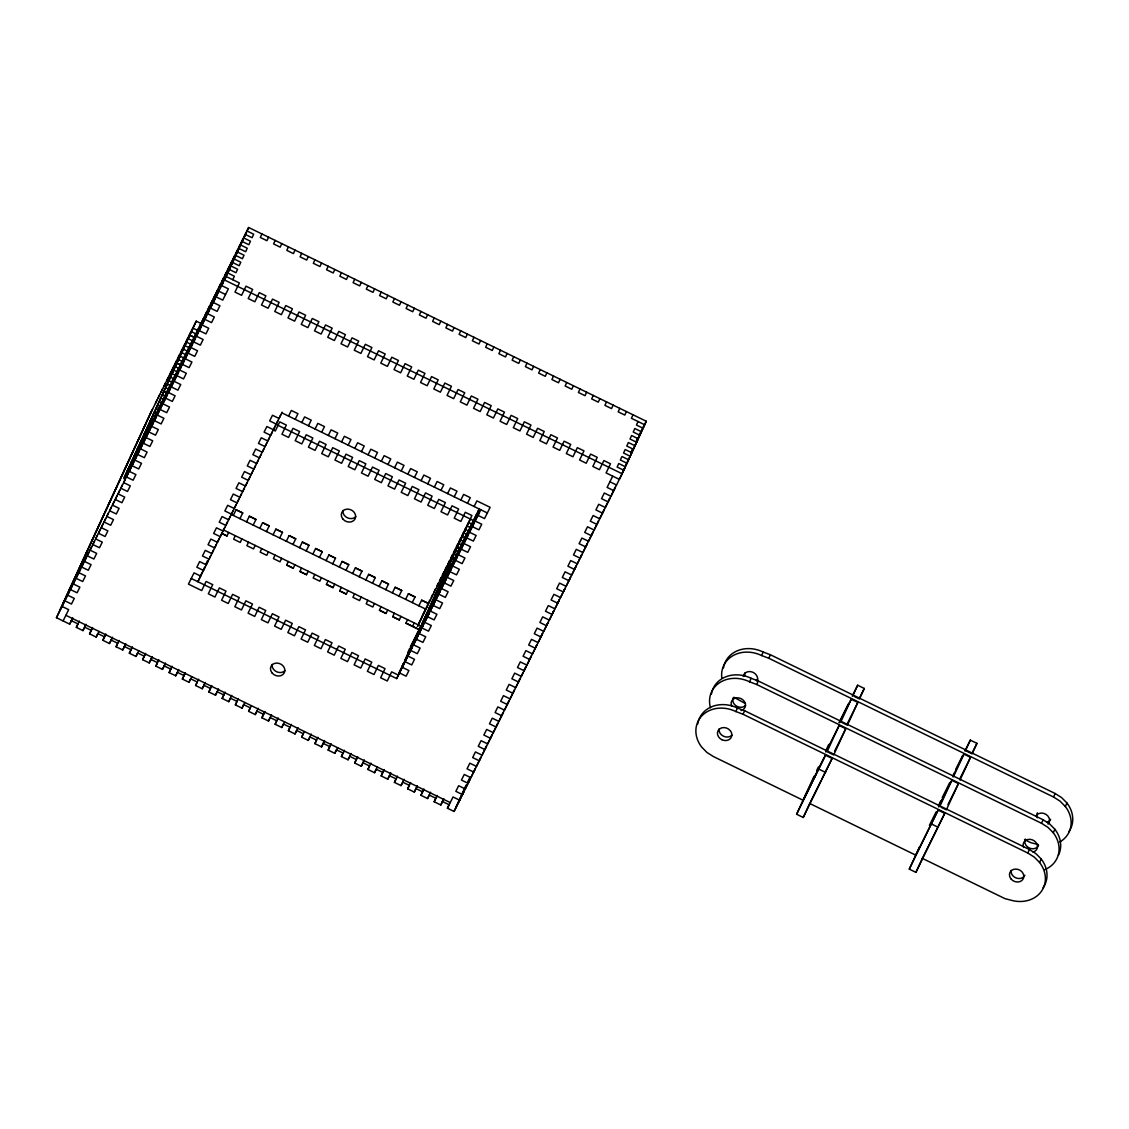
<?xml version="1.0" encoding="UTF-8"?>
<svg xmlns="http://www.w3.org/2000/svg" width="1129" height="1129" viewBox="0 0 1129 1129"><rect width="100%" height="100%" fill="white"/><g stroke="black" fill="none" stroke-linecap="round" stroke-linejoin="round"><path stroke-width="1.5" d="M72.51 618.537L69.702 624.154L56.45 617.704L151.427 411.224M60.867 608.573L62.476 605.073M65.694 598.074L59.668 610.704M68.911 591.074L62.885 603.705M72.129 584.074L66.103 596.705M75.347 577.074L69.321 589.705M78.564 570.074L72.552 582.705M81.782 563.075L75.77 575.705M85 556.075L78.988 568.706M88.231 549.075L82.205 561.706M91.449 542.075L85.423 554.706M94.667 535.075L88.641 547.706M97.884 528.076L91.858 540.706M101.102 521.076L95.076 533.707M104.32 514.076L98.308 526.707M107.537 507.076L101.525 519.707M110.755 500.076L104.743 512.707M113.987 493.077L107.961 505.707M117.204 486.077L111.178 498.708M120.422 479.077L114.396 491.708M123.64 472.077L117.614 484.708M126.857 465.077L120.831 477.708M130.075 458.078L124.063 470.708M133.293 451.092L127.281 463.709M136.51 444.092L130.498 456.709M139.742 437.092L133.716 449.709M142.96 430.093L136.934 442.709M146.177 423.093L140.151 435.709M149.395 416.093L143.369 428.71M152.613 409.093L146.587 421.71M63.661 602.942L62.053 606.442L68.686 609.674L63.083 620.936M155.421 403.462L157.03 399.962M66.47 597.312L64.847 600.811L71.48 604.043L74.288 598.412L67.655 595.181L69.264 591.681M158.215 397.831L159.824 394.331M72.073 586.064L70.45 589.564L77.082 592.781L79.891 587.165L73.258 583.933L74.867 580.433M161.024 392.2L162.632 388.701M163.818 386.57L165.427 383.07M166.626 380.953L168.235 377.453M77.675 574.802L76.052 578.302L82.685 581.534L85.494 575.903L78.861 572.671L80.469 569.171M169.421 375.322L171.029 371.822M172.215 369.691L173.838 366.191M83.264 563.54L81.655 567.04L88.288 570.272L91.082 564.641L84.463 561.423L86.072 557.924M175.023 364.06L176.632 360.56M177.817 358.429L179.44 354.929M88.866 552.293L87.258 555.793L93.89 559.024L96.685 553.393L90.066 550.162L91.675 546.662M180.626 352.798L182.235 349.298M183.42 347.182L185.043 343.682M94.469 541.031L92.86 544.531L99.493 547.763L102.287 542.132L95.669 538.9L97.277 535.4M186.229 341.551L187.837 338.051M189.023 335.92L190.646 332.42M100.072 529.769L98.463 533.269L105.096 536.501L107.89 530.87L101.271 527.652L102.88 524.152M201.541 323.741L196.234 321.158L123.809 478.654L248.662 227.493L646.282 421.258L622.135 473.743L454.07 811.455L447.437 808.223L449.046 804.723L442.427 801.491L443.824 798.683M105.674 518.521L104.066 522.021L110.698 525.253L113.493 519.622L106.874 516.39L108.483 512.891M126.603 473.023L128.212 469.523M129.412 467.392L131.02 463.892M111.277 507.26L109.668 510.76L116.301 513.991L119.095 508.36L112.477 505.129L114.085 501.629M132.206 461.761L133.815 458.261M135.014 456.13L136.623 452.63M116.88 495.998L115.271 499.498L121.904 502.73L124.698 497.099L118.079 493.881L119.688 490.381M137.809 450.513L139.417 447.013M140.617 444.882L142.226 441.383M122.482 484.75L120.874 488.25L127.506 491.482L130.301 485.851L123.682 482.619L125.291 479.119M143.411 439.252L145.02 435.752M146.22 433.621L147.828 430.121M128.085 473.488L126.476 476.988L133.109 480.22L135.903 474.589L129.285 471.357L130.893 467.858M149.014 427.99L150.623 424.49M133.688 462.227L132.079 465.727L138.712 468.958L141.506 463.327L134.887 460.11L136.496 456.61M151.822 422.359L153.431 418.859M154.617 416.742L156.225 413.242M157.425 411.111L159.034 407.611M139.29 450.979L137.682 454.479L144.314 457.711L147.109 452.08L140.49 448.848L142.099 445.348M160.219 405.48L161.828 401.98M163.028 399.849L164.636 396.35M144.893 439.717L143.284 443.217L149.917 446.449L152.711 440.818L146.093 437.586L147.701 434.086M165.822 394.219L167.431 390.719M150.496 428.47L148.887 431.97L155.52 435.187L158.314 429.57L151.695 426.339L153.304 422.839M168.63 388.602L170.239 385.102M171.425 382.971L173.033 379.471M174.233 377.34L175.842 373.84M156.098 417.208L154.49 420.708L161.122 423.939L163.917 418.309L157.298 415.077L158.907 411.577M177.027 371.709L178.636 368.209M179.836 366.078L181.444 362.578M161.701 405.946L160.092 409.446L166.725 412.678L169.519 407.047L162.901 403.815L164.509 400.315M182.63 360.447L184.239 356.947M185.438 354.831L187.047 351.331M167.304 394.698L165.695 398.198L172.328 401.416L175.122 395.799L168.503 392.567L170.112 389.068M188.233 349.2L189.841 345.7M191.041 343.569L192.65 340.069M172.906 383.437L171.298 386.937L177.93 390.168L180.725 384.537L174.106 381.306L175.715 377.806M193.835 337.938L195.444 334.438M196.644 332.307L198.252 328.807M178.509 372.175L176.9 375.675L183.533 378.907L186.327 373.276L179.709 370.044L181.317 366.544M199.438 326.676L201.047 323.176M202.232 321.059L203.855 317.559M184.112 360.927L182.503 364.427L189.136 367.645L191.93 362.028L185.311 358.796L186.92 355.296L181.755 352.657M205.041 315.428L206.649 311.929M207.835 309.798L209.458 306.298M189.714 349.665L188.106 353.165L194.738 356.397L197.533 350.766L190.914 347.534L192.523 344.035M210.643 304.167L212.252 300.667M195.317 338.404L193.708 341.904L200.341 345.135L203.135 339.504L196.517 336.273L198.125 332.787M213.437 298.536L215.06 295.036M216.246 292.905L217.855 289.419M219.04 287.288L220.663 283.788M200.92 327.156L199.311 330.656L205.944 333.874L208.738 328.257L202.119 325.025L203.728 321.525M221.848 281.657L223.457 278.157M224.643 276.026L226.252 272.526M206.522 315.894L204.913 319.394L211.546 322.626L214.341 316.995L207.722 313.763L209.331 310.263M227.451 270.395L229.06 266.896M212.125 304.632L210.516 308.132L217.149 311.364L219.943 305.733L213.325 302.516L214.933 299.016M230.245 264.765L231.854 261.265M233.054 259.148L234.663 255.648M235.848 253.517L237.457 250.017M217.728 293.385L216.119 296.885L222.752 300.116L228.354 288.855L221.721 285.623L223.33 282.123M238.656 247.886L240.265 244.386M241.451 242.255L243.06 238.755M226.548 275.123L224.939 278.623L229.356 269.492L235.975 272.724L237.584 269.224L230.965 265.992M229.766 268.123L228.157 271.623L232.574 262.493L239.193 265.724L240.802 262.224L234.183 258.993M232.983 261.124L231.374 264.623L235.792 255.493L242.425 258.724L244.033 255.225L237.4 251.993M236.215 254.124L234.592 257.624L239.009 248.493L245.642 251.725L247.251 248.225L240.618 244.993M239.433 247.124L237.824 250.624L242.227 241.493L248.86 244.725L250.469 241.225L243.836 237.993M242.65 240.124L241.041 243.624L245.445 234.493L252.077 237.725L253.686 234.225L247.053 230.993M244.259 236.624L245.868 233.124M248.662 227.493L224.516 279.992L622.135 473.743M69.702 624.154L72.708 617.845M232.757 279.724L234.366 276.224L227.748 272.992M85.762 624.986L82.953 630.617L76.335 627.385L77.943 623.885L71.31 620.654M261.928 233.957L260.319 237.457L266.938 240.689L268.547 237.189M82.953 630.617L85.973 624.309M99.013 631.45L96.205 637.081L89.586 633.849L92.592 627.526M275.18 240.421L273.571 243.92L280.19 247.152L281.798 243.652M96.205 637.081L97.828 633.581L104.447 636.812L102.838 640.298L109.471 643.53L112.265 637.899M288.431 246.87L286.822 250.37L293.441 253.602L295.064 250.102M109.471 643.53L112.477 637.222M125.517 644.363L122.722 649.994L116.089 646.762L117.698 643.262L111.079 640.03M301.683 253.333L300.074 256.833L306.707 260.065L308.316 256.565M122.722 649.994L125.728 643.685M138.768 650.826L135.974 656.457L129.341 653.225L132.361 646.903M314.935 259.797L313.326 263.297L319.959 266.515L321.567 263.015M135.974 656.457L137.583 652.957L144.216 656.175L142.607 659.675L149.226 662.906L152.034 657.276M328.186 266.246L326.577 269.746L333.21 272.978L334.819 269.478M149.226 662.906L152.232 656.598M165.286 663.739L162.477 669.37L155.858 666.138L157.467 662.638L150.834 659.407M202.162 572.375L197.871 581.717L282.123 412.17M202.698 571.218L204.307 567.718M205.915 564.218L207.524 560.718M205.083 566.956L203.474 570.455L196.855 567.224L199.65 561.593L206.282 564.825L207.891 561.325M210.686 555.694L209.077 559.194L202.458 555.976L205.252 550.345L211.885 553.577L213.494 550.077M216.288 544.446L214.679 547.946L208.046 544.714L210.855 539.083L217.488 542.315L219.097 538.815M341.452 272.71L339.843 276.21L346.462 279.442L348.071 275.942M221.891 533.184L220.282 536.684L213.649 533.452L216.458 527.822L223.09 531.053L224.699 527.553M227.493 521.923L225.885 525.422L219.252 522.205L222.06 516.574L228.693 519.806L230.302 516.306M233.096 510.675L231.487 514.175L224.854 510.943L227.663 505.312L234.296 508.544L235.905 505.044M238.699 499.413L237.09 502.913L230.457 499.681L233.266 494.05L239.884 497.282L241.507 493.782M244.301 488.151L242.693 491.651L236.06 488.434L238.868 482.803L245.487 486.034L247.11 482.535M249.904 476.904L248.295 480.404L241.662 477.172L244.471 471.541L251.09 474.773L252.713 471.273M255.507 465.642L253.898 469.142L247.265 465.91L250.073 460.293L256.692 463.511L258.315 460.011M261.109 454.394L259.501 457.88L252.868 454.662L255.676 449.032L262.295 452.263L263.904 448.763M162.477 669.37L165.497 663.048M266.712 443.132L265.103 446.632L258.47 443.401L261.279 437.77L267.898 441.002L269.506 437.502M272.315 431.871L270.706 435.371L264.073 432.139L266.881 426.522L273.5 429.74L275.109 426.24M277.917 420.623L276.309 424.123L269.676 420.891L272.484 415.26L279.103 418.492L280.712 414.992M221.721 533.396L227.014 535.979L228.622 532.479M178.749 669.511L175.729 675.819L169.11 672.602L172.116 666.279M235.255 535.711L233.647 539.21L240.279 542.442L241.888 538.942M354.704 279.173L353.095 282.673L359.714 285.891L361.322 282.391M175.729 675.819L177.352 672.334L183.971 675.551L182.362 679.051L188.995 682.283L191.789 676.652M248.507 542.174L246.898 545.674L253.531 548.906L255.14 545.406M367.955 285.623L366.346 289.123L372.965 292.355L374.588 288.855M188.995 682.283L190.603 678.783L197.222 682.015L195.613 685.515L202.246 688.746L205.041 683.116M261.759 548.623L260.15 552.123L266.783 555.355L268.406 551.827M381.207 292.086L379.598 295.586L386.231 298.818L387.84 295.318M202.246 688.746L205.252 682.424M218.504 688.888L215.498 695.196L208.865 691.978L210.474 688.478L203.855 685.247M275.039 555.045L273.401 558.587L280.034 561.819L281.657 558.276M394.458 298.536L392.85 302.036L399.483 305.267L401.091 301.768M215.498 695.196L217.107 691.696L223.74 694.928L222.131 698.428L228.75 701.659L231.755 695.351M294.909 564.74L293.286 568.282L286.667 565.05L288.29 561.508M407.71 304.999L406.101 308.499L412.734 311.731L414.343 308.231M228.75 701.659L230.358 698.159L236.991 701.391L235.382 704.891L242.001 708.123L244.81 702.492M301.542 567.972L299.919 571.5L306.538 574.732L308.146 571.232M420.976 311.463L419.367 314.963L425.986 318.195L427.595 314.695M242.001 708.123L243.61 704.623L250.243 707.855L248.634 711.341L255.253 714.572L258.273 708.264M314.779 574.463L313.17 577.963L319.803 581.195L321.412 577.695M434.228 317.912L432.619 321.412L439.237 324.644L440.846 321.144M255.253 714.572L256.876 711.072L263.494 714.304L261.886 717.804L268.519 721.036L271.524 714.728M328.031 580.927L326.422 584.427L333.055 587.644L334.664 584.145M447.479 324.376L445.87 327.876L452.489 331.107L454.098 327.608M268.519 721.036L270.127 717.536L276.746 720.768L275.137 724.268L281.77 727.499L284.564 721.868M341.283 587.376L339.674 590.876L346.307 594.108L347.93 590.566M460.731 330.839L459.122 334.339L465.755 337.557L467.364 334.057M281.77 727.499L283.379 723.999L289.998 727.217L288.389 730.717L295.022 733.949L298.028 727.64M354.562 593.798L352.925 597.34L359.558 600.572L361.167 597.072M473.982 337.289L472.374 340.789L479.006 344.02L480.615 340.521M295.022 733.949L296.631 730.449L303.264 733.681L301.655 737.181L308.273 740.412L311.279 734.09M367.8 600.303L366.191 603.803L372.81 607.021L374.433 603.493M487.234 343.752L485.625 347.252L492.258 350.484L493.867 346.984M308.273 740.412L309.882 736.912L316.515 740.144L314.906 743.644L321.525 746.876L324.333 741.245M387.699 609.942L386.062 613.484L379.443 610.253L381.066 606.71M500.5 350.216L498.891 353.716L505.51 356.933L507.119 353.433M321.525 746.876L324.545 740.553M337.585 747.694L334.777 753.325L328.158 750.093L329.767 746.594L323.134 743.376M400.95 616.406L399.327 619.948L392.694 616.716L394.317 613.174M513.751 356.665L512.143 360.165L518.761 363.397L520.37 359.897M334.777 753.325L336.4 749.825L343.018 753.057L341.41 756.557L348.042 759.789L351.048 753.466M407.569 619.638L405.946 623.166L419.198 629.629L405.96 623.137M527.003 363.129L525.394 366.629L532.013 369.86L533.622 366.361M348.042 759.789L349.115 757.446M412.579 626.397L414.188 622.898M364.088 760.621L361.294 766.238L354.661 763.021L357.681 756.698M470.299 519.015L417.448 626.524L421.851 617.394M423.446 613.936L425.068 610.394M426.663 606.936L429.881 599.936M431.08 597.805L432.689 594.306M433.875 592.175L435.484 588.675M436.683 586.558L438.292 583.058M439.477 580.927L441.086 577.427M442.286 575.296L443.895 571.796M445.08 569.665L446.689 566.165M447.888 564.034L449.497 560.534M450.683 558.403L452.292 554.903M407.992 652.139L409.601 648.639M453.491 552.787L455.1 549.287M456.285 547.156L457.894 543.656M410.801 646.522L412.41 643.022M459.094 541.525L460.703 538.025M413.595 640.891L479.444 508.586M461.888 535.894L463.497 532.394M401.924 666.717L403.533 663.217M405.156 659.717L411.168 647.086M408.373 652.717L409.982 649.217M411.591 645.717L417.603 633.087M414.809 638.718L418.012 631.76M464.696 530.263L465.769 527.935M191.253 578.485L396.688 678.585L420.835 626.087M422.02 623.97L471.908 515.516L465.275 512.284L460.872 521.415L454.239 518.183L458.642 509.052L452.023 505.82L447.606 514.951L440.987 511.719L445.39 502.588L438.772 499.371L434.355 508.487L427.736 505.27L432.139 496.139L425.52 492.907L421.103 502.038L414.47 498.806L418.887 489.676L412.254 486.444L407.851 495.575L401.218 492.343L405.636 483.212L399.003 479.994L394.6 489.111L387.967 485.893L392.384 476.763L385.751 473.531L381.348 482.662L374.715 479.43L379.118 470.299L372.499 467.067L368.082 476.198L361.463 472.966L365.867 463.85L359.248 460.618L354.831 469.749L348.212 466.517L352.615 457.386L345.996 454.154L341.579 463.285L334.946 460.053L339.363 450.923L332.73 447.691L328.327 456.822L321.694 453.59L326.112 444.473L319.479 441.241L315.076 450.372L308.443 447.14L312.86 438.01L306.227 434.778L301.824 443.909L295.191 440.677L299.594 431.546L292.975 428.328L288.558 437.445L281.94 434.228L286.343 425.097L279.724 421.865L275.307 430.996L272.653 429.697M424.814 618.339L426.437 614.839M427.623 612.708L429.232 609.208M430.417 607.077L432.04 603.578M433.226 601.447L434.834 597.947M436.02 595.816L437.629 592.316M438.828 590.199L440.437 586.699M540.255 369.578L538.646 373.078L545.279 376.31L546.888 372.81M441.622 584.568L443.231 581.068M444.431 578.937L446.04 575.437M447.225 573.306L448.834 569.806M450.034 567.675L451.642 564.175M452.828 562.044L454.437 558.545M455.636 556.428L457.245 552.928M458.43 550.797L460.039 547.297M461.239 545.166L462.848 541.666M464.033 539.535L465.642 536.035M466.841 533.904L468.45 530.404M469.636 528.287L471.245 524.787M472.444 522.656L474.053 519.157M475.238 517.026L476.847 513.526M478.047 511.395L479.119 509.066M361.294 766.238L364.3 759.93M377.34 767.071L374.546 772.702L367.913 769.47L369.522 765.97L362.903 762.738M553.506 376.042L551.898 379.542L558.53 382.773L560.139 379.273M374.546 772.702L376.155 769.202L382.787 772.434L381.179 775.933L387.797 779.165L390.803 772.843M566.758 382.505L565.149 386.005L571.782 389.237L573.391 385.737M387.797 779.165L389.406 775.665L396.039 778.897L394.43 782.397L401.049 785.615L403.857 779.984M580.024 388.955L578.415 392.455L585.034 395.686L586.643 392.186M401.049 785.615L404.069 779.306M417.109 786.447L414.301 792.078L407.682 788.846L409.291 785.347L402.658 782.115M593.275 395.418L591.667 398.918L598.285 402.15L599.894 398.65M414.301 792.078L417.321 785.77M430.572 792.219L427.566 798.542L420.934 795.31L423.939 788.988M606.527 401.882L604.918 405.382L611.537 408.599L613.146 405.099M427.566 798.542L429.175 795.042L435.794 798.259L434.185 801.759L440.818 804.991L443.612 799.36M619.779 408.331L618.17 411.831L624.803 415.063L626.412 411.563M440.818 804.991L442.427 801.491M633.03 414.795L631.421 418.294L644.673 424.758L639.07 436.006L640.679 432.506M454.07 811.455L465.331 786.955M458.487 802.324L460.096 798.824L455.679 807.955M461.705 795.324L463.313 791.824L458.896 800.955M464.922 788.324L466.531 784.824L462.114 793.955M513.963 690.92L512.891 693.262L506.272 690.031L509.066 684.4L515.699 687.632L520.102 678.501M638.054 421.526L636.446 425.026L643.064 428.258M519.566 679.672L518.493 682.001L511.874 678.769L514.669 673.138L521.302 676.37L522.91 672.87M630.674 452.898L632.282 449.398M636.276 441.637L637.885 438.137L636.488 440.945M622.559 472.374L628.585 459.743L621.952 456.525L620.343 460.025L626.976 463.243M625.776 465.374L631.803 452.743L625.17 449.525L623.561 453.025L630.194 456.243M629.53 457.217L635.02 445.743L628.387 442.526L626.778 446.026L633.411 449.243M632.212 451.374L638.238 438.744L631.619 435.526L629.996 439.026L636.629 442.243M635.444 444.374L641.455 431.744L634.837 428.526L633.228 432.026L639.847 435.244M638.661 437.375L640.27 433.875M641.879 430.375L643.488 426.875M814.108 776.202L796.622 814.235L803.241 817.467L832.087 758.448L825.468 755.216L803.058 800.235L713.429 756.571L706.952 752.464L701.688 747.088A29.495 25.148 24.7 0 1 701.928 715.758A29.495 25.148 24.7 0 1 735.84 711.538L737.449 708.038L744.632 710.748L1029.436 849.53L1035.914 853.637L1041.192 859A29.495 25.148 24.7 0 1 1043.055 887.789M710.466 707.77A29.495 25.148 24.7 0 1 719.498 682.763A29.495 25.148 24.7 0 1 749.529 681.789L751.138 678.289L758.307 680.999L1043.125 819.781L1049.603 823.888L1054.881 829.265A29.495 25.148 24.7 0 1 1058.423 855.217M721.84 678.134A29.495 25.148 24.7 0 1 761.595 655.54L763.204 652.04L770.387 654.749L1055.192 793.532L1061.669 797.653L1066.947 803.015A29.495 25.148 24.7 0 1 1068.81 831.791M735.84 711.538L743.023 714.248L744.632 710.748M749.529 681.789L756.698 684.499L758.307 680.999M761.595 655.54L768.778 658.249L770.387 654.749M816.733 770.486L818.356 766.986M825.779 750.841L828.686 744.505M814.263 777.726L815.872 774.226M827.938 747.977L829.547 744.477M841.627 718.227L840.018 721.727L851.224 699.218L857.842 702.45L847.385 725.199L842.079 722.616M796.622 814.235L825.468 755.216M839.143 725.467L827.077 751.716L833.71 754.948L845.776 728.699L839.143 725.467L825.821 751.985M840.752 721.967L851.224 699.218M852.832 695.718L857.659 685.218L864.292 688.45L859.451 698.95L854.159 696.367M803.241 817.467L809.803 803.199M809.691 803.467L915.718 855.133L938.128 810.114L944.747 813.332L915.901 872.364L909.282 869.132L919.486 846.948M938.439 805.739L940.626 800.983M940.598 802.874L942.207 799.374M953.215 775.454L954.287 773.125M909.282 869.132L938.128 810.114M939.737 806.614L951.803 780.365L958.436 783.597L946.356 809.832L941.064 807.249M953.412 776.865L963.884 754.116L970.503 757.347L960.045 780.097M970.319 740.116L965.493 750.616L972.111 753.847L976.952 743.348L970.319 740.116L964.914 750.983M915.901 872.364L922.464 858.096M944.747 813.332L922.337 858.365L1005.022 898.656L1012.671 900.632A29.495 25.148 24.7 0 0 1041.446 891.289A29.495 25.148 24.7 0 0 1039.583 862.5L1034.305 857.137L1027.827 853.03L1029.436 849.53M1044.523 869.753A29.495 25.148 24.7 0 0 1053.272 832.765L1047.994 827.388L1041.517 823.281L1043.125 819.781M1059.736 841.994A29.495 25.148 24.7 0 0 1065.339 806.515L1060.06 801.153L1053.583 797.032L1055.192 793.532M1039.583 862.5L1041.192 859M1053.272 832.765L1054.881 829.265M1065.339 806.515L1066.947 803.015M149.818 414.71L196.234 321.158M188.599 337.331L193.017 328.158L198.309 330.783M185.368 344.331L189.799 335.158L195.105 337.74L189.785 335.2M182.15 351.331L186.581 342.158L191.874 344.782M178.932 358.33L183.364 349.157L187.329 351.133M175.715 365.33L180.146 356.157L184.098 358.133M172.497 372.33L176.928 363.157L180.908 365.09L176.914 363.199M169.279 379.33L173.711 370.157L177.662 372.133M166.062 386.33L170.493 377.157L174.445 379.132M162.844 393.329L167.261 384.156L171.227 386.132M159.612 400.329L164.044 391.156L168.023 393.09M156.395 407.329L160.826 398.156L164.792 400.132M153.177 414.315L157.608 405.156L160.247 406.482M149.959 421.315L154.391 412.156L157.03 413.482M146.742 428.314L151.173 419.155L153.826 420.44M143.524 435.314L147.955 426.155L150.58 427.482M140.306 442.314L144.738 433.155M137.089 449.314L141.506 440.155M133.871 456.314L138.288 447.155M130.639 463.313L135.071 454.154M127.422 470.313L131.853 461.154M124.204 477.313L128.635 468.154M56.45 617.704L226.139 276.492L239.39 282.956L234.973 292.086L241.606 295.318L246.009 286.187L252.642 289.419L248.225 298.536L254.858 301.768L259.261 292.637L265.894 295.869L261.491 304.999L268.109 308.231L272.526 299.1L279.145 302.332L274.742 311.463L281.361 314.681L285.778 305.564L292.397 308.781L287.994 317.912L294.613 321.144L299.03 312.013L305.663 315.245L301.245 324.376L307.878 327.608L312.281 318.477L318.914 321.709L314.497 330.839L321.13 334.057L325.533 324.94L332.166 328.158L327.749 337.289L334.382 340.521L338.785 331.39L345.418 334.621L341.014 343.752L347.633 346.984L352.05 337.853L358.669 341.085L354.266 350.202L360.885 353.433L365.302 344.303L371.921 347.534L367.518 356.665L374.136 359.897L378.554 350.766L385.187 353.998L380.769 363.129L387.402 366.361L391.805 357.23L398.438 360.461L394.021 369.578L400.654 372.81L405.057 363.679L411.69 366.911L407.273 376.042L413.906 379.273L418.309 370.143L424.941 373.374L420.538 382.505L427.157 385.723L431.574 376.606L438.193 379.824L433.79 388.955L440.409 392.186L444.826 383.056L451.445 386.287L447.042 395.418L453.66 398.65L458.078 389.519L464.711 392.751L460.293 401.882L466.926 405.099L471.329 395.983L477.962 399.2L473.545 408.331L480.178 411.563L484.581 402.432L491.214 405.664L486.797 414.795L493.429 418.026L497.833 408.896L504.465 412.127L500.062 421.244L506.681 424.476L511.098 415.345L517.717 418.577L513.314 427.708L519.933 430.939L524.35 421.809L530.969 425.04L526.566 434.171L533.184 437.403L537.602 428.272L544.234 431.504L539.817 440.62L546.45 443.852L550.853 434.721L557.486 437.953L553.069 447.084L559.702 450.316L564.105 441.185L570.738 444.417L566.321 453.548L572.953 456.765L577.356 447.648L583.989 450.866L579.586 459.997L586.205 463.229L590.622 454.098L597.241 457.33L592.838 466.46L599.457 469.692L603.874 460.561L610.493 463.793L606.09 472.924L619.341 479.373L625.367 466.743L618.734 463.525L617.126 467.025L623.758 470.243M76.335 627.385L79.34 621.077M89.586 633.849L92.38 628.218M104.447 636.812L105.844 633.99M102.838 640.298L105.646 634.681M116.089 646.762L119.109 640.453M129.341 653.225L132.149 647.594M144.216 656.175L145.613 653.366M142.607 659.675L145.401 654.058M155.858 666.138L158.864 659.83M233.294 515.417L236.116 509.758L242.735 512.975L239.912 518.648M288.53 416.093L291.338 410.462L297.971 413.694L295.163 419.325M169.11 672.602L171.904 666.971M246.545 521.88L249.368 516.207L255.987 519.439L253.178 525.112M301.796 422.542L304.59 416.926L311.223 420.143L308.415 425.774M183.971 675.551L185.368 672.743M182.362 679.051L185.17 673.42M259.797 528.33L262.62 522.671L269.238 525.902L266.43 531.561M315.047 429.006L317.842 423.375L324.475 426.607L321.666 432.238M195.613 685.515L198.633 679.206M273.049 534.793L275.871 529.12L282.504 532.352L279.682 538.025M328.299 435.469L331.093 429.839L337.726 433.07L334.932 438.687M208.865 691.978L211.885 685.656M286.3 541.257L289.123 535.583L295.756 538.815L292.933 544.474M341.551 441.919L344.359 436.288L350.978 439.52L348.184 445.151M223.74 694.928L225.137 692.119M222.131 698.428L224.925 692.797M299.566 547.706L302.374 542.047L309.007 545.279L306.185 550.938M354.802 448.382L357.611 442.751L364.23 445.983L361.435 451.614M235.382 704.891L238.388 698.569M312.818 554.17L315.64 548.496L322.259 551.728L319.436 557.401M368.054 454.846L370.862 449.215L377.495 452.447L374.687 458.064M248.634 711.341L251.428 705.724M326.069 560.633L328.892 554.96L335.511 558.192L332.702 563.851M381.32 461.295L384.114 455.664L390.747 458.896L387.939 464.527M263.494 714.304L264.892 711.496M261.886 717.804L264.694 712.173M339.321 567.083L342.143 561.423L348.762 564.655L345.954 570.314M394.571 467.759L397.366 462.128L403.999 465.36L401.19 470.991M275.137 724.268L278.157 717.945M352.573 573.546L355.395 567.873L362.028 571.105L359.205 576.778M407.823 474.208L410.617 468.591L417.25 471.809L414.456 477.44M288.389 730.717L291.409 724.409M365.824 579.996L368.647 574.336L375.28 577.568L372.457 583.227M421.075 480.672L423.883 475.041L430.502 478.273L427.708 483.904M301.655 737.181L304.449 731.55M379.09 586.459L381.898 580.8L388.531 584.018L385.709 589.691M434.326 487.135L437.135 481.504L443.753 484.736L440.959 490.367M314.906 743.644L317.912 737.322M392.342 592.923L395.164 587.249L401.783 590.481L398.96 596.154M447.578 493.585L450.386 487.968L457.019 491.186L454.211 496.816M328.158 750.093L331.164 743.785M405.593 599.372L408.416 593.713L415.035 596.945L412.226 602.604M460.844 500.048L463.638 494.417L470.271 497.649L467.462 503.28M343.018 753.057L344.416 750.249M341.41 756.557L344.218 750.926M418.845 605.836L421.667 600.176L428.286 603.394L421.653 600.205M474.095 506.512L476.89 500.881L490.141 507.33L484.539 518.592L477.92 515.36L479.529 511.86L475.111 520.991L481.744 524.223L478.936 529.854L472.317 526.622L473.926 523.122L469.509 532.253L476.142 535.485L473.333 541.101L466.714 537.884L468.323 534.384L463.906 543.501L470.539 546.732L467.745 552.363L461.112 549.131L462.721 545.632L458.303 554.762L464.936 557.994L462.142 563.625L455.509 560.393L457.118 556.893L452.701 566.024L459.334 569.256L456.539 574.873L449.906 571.655L451.515 568.155L447.098 577.272L453.731 580.504L450.937 586.134L444.304 582.903L445.913 579.403L441.495 588.534L448.128 591.765L445.334 597.396L438.701 594.164L440.31 590.665L435.907 599.795L442.526 603.013L439.731 608.644L433.099 605.412L434.707 601.912L430.304 611.043L436.923 614.275L434.129 619.906L427.496 616.674L429.105 613.174L424.702 622.305L431.32 625.537L428.526 631.167L421.893 627.936L423.502 624.436L419.099 633.567L425.718 636.784L422.923 642.415L416.291 639.183L417.899 635.683L413.496 644.814L420.115 648.046L417.321 653.677L410.688 650.445L412.297 646.945L409.502 652.576L407.894 656.076L414.512 659.308L411.718 664.939L405.085 661.707L406.694 658.207L403.9 663.838L402.291 667.338L408.91 670.555L406.115 676.186L399.483 672.955M422.26 616.067L426.677 606.894M464.273 531.632L468.69 522.515L472.656 524.449M419.028 623.067L423.46 613.894M461.055 538.632L465.458 529.515L469.438 531.449M457.838 545.632L462.241 536.515L466.221 538.448M454.62 552.631L459.023 543.515L461.676 544.799M451.388 559.631L455.806 550.5L458.459 551.799M448.171 566.631L452.588 557.5L455.241 558.799M444.953 573.631L449.37 564.5L452.023 565.798M441.735 580.631L446.153 571.5L448.806 572.798M438.518 587.63L442.935 578.5L445.574 579.798M435.3 594.63L439.703 585.499L442.356 586.798M432.082 601.63L436.486 592.499M428.865 608.63L433.268 599.499M425.647 615.63L430.05 606.499M422.415 622.629L426.833 613.499M410.307 647.242L414.512 638.788M410.674 647.806L414.385 640.087M404.944 660.409L407.95 654.086M403.335 663.908L398.706 673.717L401.515 668.086M401.091 669.455L398.297 675.086L391.664 671.854L387.261 680.985L380.628 677.753L385.045 668.636L378.413 665.404L373.995 674.535L367.377 671.303L371.78 662.173L365.161 658.941L360.744 668.072L354.125 664.84L358.528 655.709L351.909 652.477L347.492 661.608L340.859 658.376L345.276 649.26L338.644 646.028L334.24 655.159L327.608 651.927L332.025 642.796L325.392 639.564L320.989 648.695L314.356 645.463L318.773 636.333L312.14 633.115L307.737 642.232L301.104 639.014L305.522 629.883L298.889 626.651L294.471 635.782L287.853 632.55L292.256 623.42L285.637 620.188L281.22 629.319L274.601 626.087L279.004 616.956L272.385 613.739L267.968 622.855L261.335 619.638L265.752 610.507L259.12 607.275L254.717 616.406L248.084 613.174L252.501 604.043L245.868 600.811L241.465 609.942L234.832 606.71L239.249 597.594L232.616 594.362L228.213 603.493L221.58 600.261L225.998 591.13L219.365 587.899L214.947 597.029L208.329 593.798L212.732 584.667L206.113 581.435L201.696 590.566L188.444 584.116L194.047 572.855L200.68 576.086M354.661 763.021L357.47 757.39M396.688 678.585L480.714 509.729M367.913 769.47L370.933 763.162M382.787 772.434L384.185 769.611M381.179 775.933L383.973 770.303M396.039 778.897L397.436 776.075M394.43 782.397L397.225 776.766M407.682 788.846L410.688 782.538M420.934 795.31L423.742 789.679M435.794 798.259L437.205 795.451M434.185 801.759L436.994 796.143M447.437 808.223L453.039 796.961L459.672 800.193L464.09 791.062L462.467 794.562L455.848 791.344L458.642 785.713L465.275 788.945L469.692 779.814L468.069 783.314L461.451 780.083L464.245 774.452L470.878 777.683L475.281 768.553L473.672 772.053L467.053 768.821L469.847 763.19L476.48 766.422L480.883 757.291L479.275 760.791L472.656 757.573L475.45 751.942L482.083 755.174L486.486 746.043L484.877 749.543L478.259 746.311L481.053 740.68L487.686 743.912L492.089 734.781L490.48 738.281L483.861 735.05L486.655 729.419L493.288 732.65L497.691 723.52L496.083 727.02L489.464 723.802L492.258 718.171L498.891 721.403L503.294 712.272L501.685 715.772L495.066 712.54L497.861 706.909L504.494 710.141L508.897 701.01L507.288 704.51L500.669 701.278L503.463 695.662L510.096 698.879L514.499 689.763M612.708 476.142L607.106 487.403L613.739 490.635L615.347 487.135L610.944 496.266L604.311 493.034L601.503 498.665L608.136 501.883L609.745 498.383L605.342 507.514L598.709 504.282L595.9 509.913L602.533 513.145L604.142 509.645L599.739 518.775L593.106 515.544L590.298 521.175L596.931 524.406L598.539 520.906L594.136 530.037L587.503 526.806L584.709 532.436L591.328 535.654L592.937 532.154L588.534 541.285L581.901 538.053L579.106 543.684L585.725 546.916L587.334 543.416L582.931 552.547L576.298 549.315L573.504 554.946L580.123 558.178L581.731 554.678L577.328 563.808L570.695 560.577L567.901 566.208L574.52 569.425L576.129 565.925L571.726 575.056L565.093 571.824L562.298 577.455L568.917 580.687L570.526 577.187L566.123 586.318L559.49 583.086L556.696 588.717L563.315 591.949L564.923 588.449L560.52 597.58L553.887 594.348L551.093 599.979L557.712 603.196L559.321 599.697L554.918 608.827L548.285 605.596L545.49 611.226L552.109 614.458L553.718 610.958L549.315 620.089L542.682 616.857L539.888 622.488L546.507 625.72L548.115 622.22L543.712 631.337L537.079 628.119L534.285 633.736L540.904 636.968L542.513 633.468L538.11 642.599L531.477 639.367L528.682 644.998L535.301 648.229L536.91 644.73L532.507 653.86L525.874 650.629L523.08 656.259L529.699 659.491L531.307 655.991L526.904 665.108L520.271 661.89L517.477 667.507L524.096 670.739L525.705 667.239L523.602 671.459M638.591 436.725L646.282 421.258M467.646 782.044L469.749 777.825M839.115 722.475L848.387 703.847M852.254 696.085L857.659 685.218M839.383 722.729L849.093 703.226M804.667 796.735L824.085 757.714M859.649 697.764L864.292 688.45M847.385 723.463L857.842 702.45M834.571 751.208L845.776 728.699M810.424 801.971L820.882 780.958M821.63 779.462L832.087 758.448M955.642 769.611L962.585 755.64M942.221 797.639L949.687 782.637M952.678 776.625L963.884 754.116M929.393 825.384L936.124 811.878M938.481 806.882L951.803 780.365M972.309 752.662L976.952 743.348M960.045 778.361L970.503 757.347M947.979 804.61L958.436 783.597M1038.426 844.633L1030.777 842.657L1024.539 839.623M218.927 291.254L225.546 294.486M609.914 481.773L616.547 485.004M191.408 331.658L195.373 333.634M188.19 338.658L192.156 340.633M184.973 345.657L190.265 348.282M178.537 359.657L182.489 361.633M281.911 412.861L487.347 512.961M175.32 366.657L179.271 368.633M768.778 658.249L1053.583 797.032M172.102 373.657L176.053 375.632M275.462 424.067L474.265 520.949M168.87 380.656L171.509 381.983M467.067 526.015L471.047 527.949M165.653 387.656L168.292 388.983M463.85 533.015L466.503 534.299M164.03 391.198L168.009 393.132M162.435 394.656L165.074 395.983M460.632 540.015L463.285 541.299M756.698 684.499L1041.517 823.281M159.217 401.656L161.856 402.982M457.414 547.015L460.067 548.299M156 408.656L158.639 409.982M454.197 554L456.85 555.299M745.479 703.635L734.005 697.285M152.782 415.655L155.407 416.982M450.979 561L453.632 562.298M151.159 419.198L153.798 420.482M149.564 422.655L152.189 423.982M447.761 568L450.415 569.298M743.023 714.248L1027.827 853.03M146.347 429.655L148.972 430.982M819.033 769.216L825.652 772.448M931.693 824.114L938.312 827.331M236.088 509.786L242.721 513.018M249.34 516.249L255.973 519.481M262.605 522.713L269.224 525.931M275.857 529.162L282.476 532.394M289.109 535.626L295.742 538.858M302.36 542.075L308.993 545.307M315.612 548.539L322.245 551.771M328.864 555.002L335.496 558.234M342.129 561.452L348.748 564.683M355.381 567.915L362 571.147M368.633 574.379L375.265 577.596M381.884 580.828L388.517 584.06M395.136 587.292L401.769 590.523M408.388 593.755L415.02 596.973M230.641 514.132L425.492 609.025M223.33 529.896L420.807 626.129M221.736 533.368L227.042 535.95M286.681 565.008L293.3 568.24M299.933 571.472L306.566 574.689M326.436 584.385L333.069 587.616M339.688 590.848L346.321 594.066M379.457 610.21L386.09 613.442M392.709 616.674L399.341 619.906M65.877 615.305L450.245 802.592M84.562 627.117L91.195 630.349M124.331 646.494L130.95 649.725M164.086 665.87L170.719 669.102M349.651 756.289L356.27 759.521M415.924 788.578L422.542 791.81M1035.759 816.323A7.367 6.28 24.7 0 1 1046.018 814.39A7.367 6.28 24.7 0 1 1048.051 824.128M757.686 679.136A7.367 6.28 24.7 0 1 756.345 680.166M745.338 676.257A7.367 6.28 24.7 0 1 744.872 672.898M723.491 667.916A29.495 25.148 24.7 0 1 763.204 652.04M1050.619 819.273A7.367 6.28 24.7 0 1 1046.696 822.307M1037.325 817.749A7.367 6.28 24.7 0 1 1037.368 812.824M743.263 676.398A7.367 6.28 24.7 0 1 748.583 671.628A7.367 6.28 24.7 0 1 756.134 674.803L757.065 676.37A7.367 6.28 24.7 0 1 757.023 681.295M1023.636 847.498A7.367 6.28 24.7 0 1 1027.602 839.539A7.367 6.28 24.7 0 1 1036.972 844.097A7.367 6.28 24.7 0 1 1033.021 852.056M1038.539 845.522A7.367 6.28 24.7 0 1 1029.112 847.921A7.367 6.28 24.7 0 1 1025.287 839.073M745.606 705.385A7.367 6.28 24.7 0 1 737.124 706.429L735.515 705.413A7.367 6.28 24.7 0 1 733.3 697.581M711.425 694.152A29.495 25.148 24.7 0 1 751.138 678.289M741.019 710.564A7.367 6.28 24.7 0 0 744.985 702.605L744.053 701.053A7.367 6.28 24.7 0 0 734.767 698.315A7.367 6.28 24.7 0 0 731.648 706.006M1024.864 875.271A7.367 6.28 24.7 0 1 1016.326 878.052A7.367 6.28 24.7 0 1 1011.104 870.388M731.931 735.134A7.367 6.28 24.7 0 1 723.449 736.179L721.826 735.162A7.367 6.28 24.7 0 1 719.117 728.897M697.75 723.901A29.495 25.148 24.7 0 1 737.449 708.038M355.762 516.673A7.367 6.28 24.7 0 1 347.28 517.731A7.367 6.28 24.7 0 1 342.962 510.435M284.96 670.626A7.367 6.28 24.7 0 1 276.478 671.684A7.367 6.28 24.7 0 1 272.16 664.388M721.84 739.678L720.217 738.662A7.367 6.28 24.7 0 1 719.582 728.911A7.367 6.28 24.7 0 1 730.378 730.802L731.31 732.354A7.367 6.28 24.7 0 1 729.687 739.199A7.367 6.28 24.7 0 1 721.84 739.678M1010.892 878.799A7.367 6.28 24.7 0 0 1023.255 878.771A7.367 6.28 24.7 0 0 1015.733 869.062A7.367 6.28 24.7 0 0 1010.892 878.799M342.736 518.86A7.367 6.28 24.7 0 0 355.099 518.832A7.367 6.28 24.7 0 0 347.591 509.108A7.367 6.28 24.7 0 0 342.736 518.86M271.934 672.813A7.367 6.28 24.7 0 0 284.296 672.785A7.367 6.28 24.7 0 0 276.788 663.062A7.367 6.28 24.7 0 0 271.934 672.813"/></g></svg>
